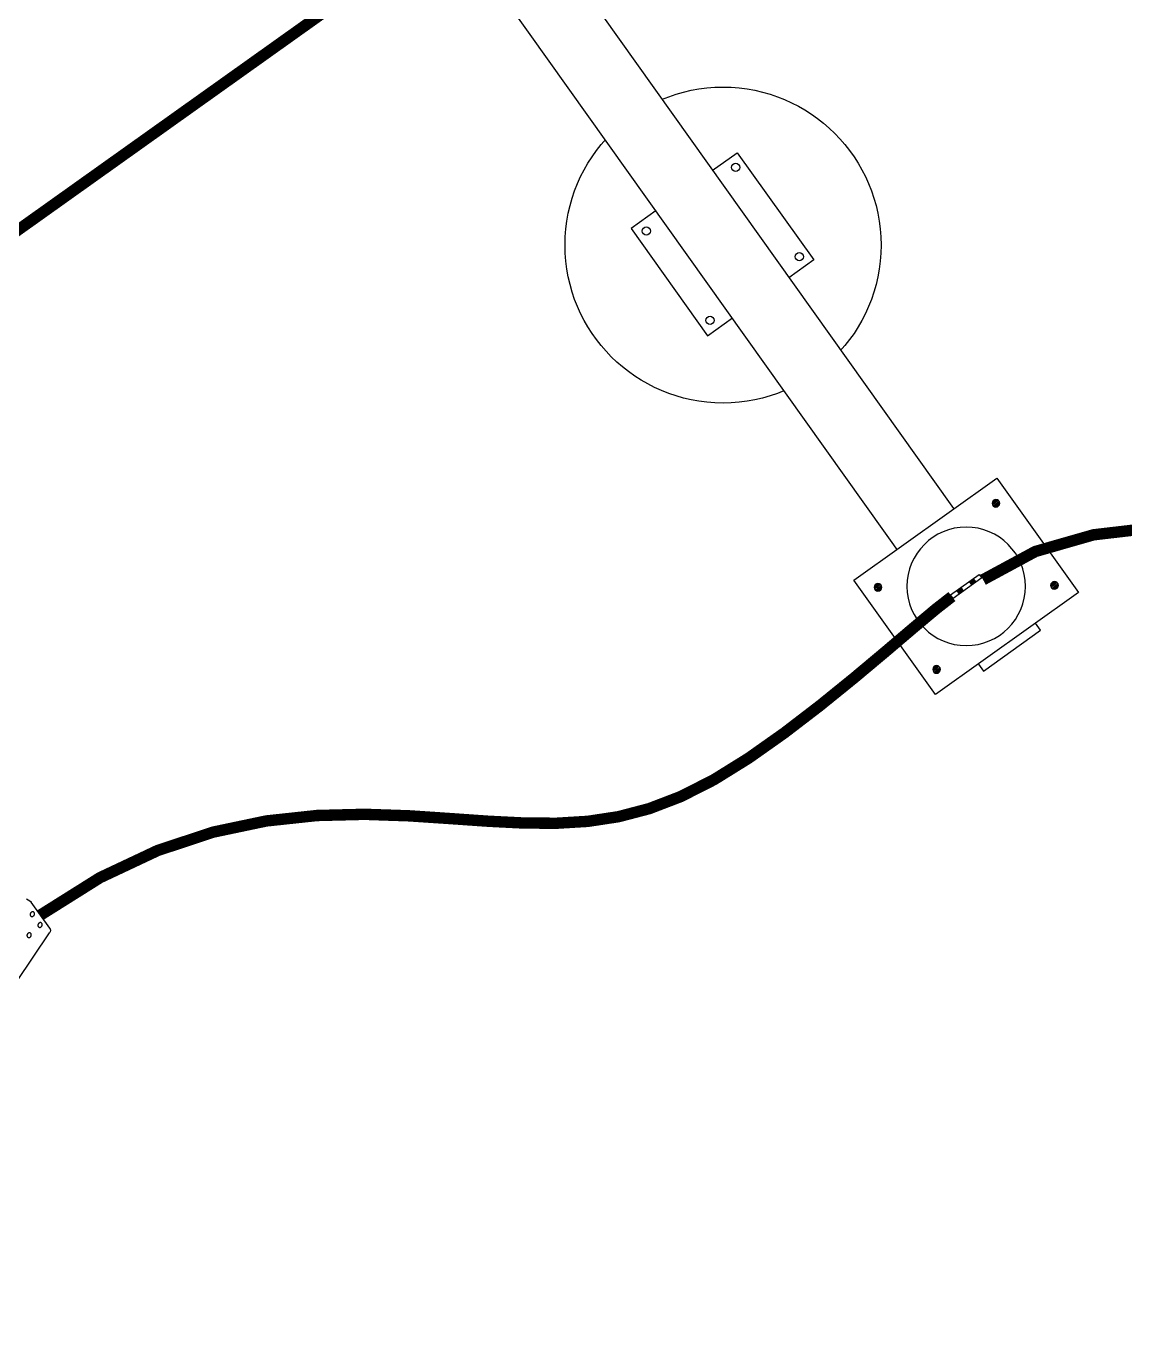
# Model space of a CAD drawing. Header units: feet. Extents: x 2321988 to 2329858, y 6722724 to 6730499.
# Drawn here: x 2326128.29 to 2326138.72, y 6726909.53 to 6726922.04 of the extents above; entities that cross this region are included whole.
import ezdxf

# ---------------------------------------------------------------- set-up
doc = ezdxf.new("R2010")
doc.units = ezdxf.units.FT
doc.header["$MEASUREMENT"] = 0
doc.layers.add('C-BESS-EQUIPMENT', color=255, linetype='Continuous')

# ---------------------------------------------------------------- blocks, each defined once
blk = doc.blocks.new('Midpoint Site Plan$0$141KV BREAKER')
at = {"linetype": 'Continuous'}
for p, q in [((-72.18258102831223, -41.76378202125613), (-69.83855883920134, -48.0398998364447)), ((-69.39755883114441, -48.37051507766881), (-65.76506923388126, -48.37051507766881)), ((-65.58781823967485, -48.3265757485496), (-65.18103074470281, -48.10857898873007))]:
    blk.add_line(p, q, dxfattribs=at)
for points, start_tangent, end_tangent in [([(-68.83630558140614, -45.73870897859126), (-68.83773041915009, -45.73948011839087), (-68.89048214616074, -45.78130925302611), (-68.92807452458668, -45.83978124893093), (-68.94746204387687, -45.91015906334894), (-68.94707404068457, -45.98674109795746)], (-0.8814457001988679, -0.4722853772889095), (0.1327881818784153, -0.9911444388954744)), ([(-68.94707404068457, -45.98674109795746), (-68.92694194987041, -46.06332312856722), (-68.88869675324426, -46.13370094298517), (-68.83543684998033, -46.19217294288887), (-68.77147704159711, -46.23400207352529), (-68.70199896958886, -46.25579959213445), (-68.63263133347257, -46.25579959213445), (-68.57041872910884, -46.23477321332479)], (0.1327881761192526, -0.9911444396670561), (0.8814456987468119, 0.4722853799989417)), ([(-68.4596502698304, -45.98674109795746), (-68.47978236064455, -45.91015906334894), (-68.51802755727071, -45.83978124893093), (-68.57128745653583, -45.78130925302611), (-68.63524726891787, -45.73948011839087), (-68.70472534092612, -45.71768259978171), (-68.77409297304357, -45.71768259978171), (-68.83630558140614, -45.73870897859126)], (-0.1327881761192526, 0.9911444396670561), (-0.8814456987468119, -0.4722853799989417)), ([(-68.57041872910884, -46.23477321332479), (-68.56899388736605, -46.23400207352529), (-68.5162421603554, -46.19217294288887), (-68.47864978192948, -46.13370094298517), (-68.4592622666381, -46.06332312856722), (-68.4596502698304, -45.98674109795746)], (0.8814457001988679, 0.4722853772889095), (-0.1327881818784153, 0.9911444388954744)), ([(-69.39755883114444, -48.37051507766881), (-69.50605880196115, -48.35568738465884), (-69.61156684264893, -48.31151206015267), (-69.70633624547854, -48.24060757485853), (-69.78366650654844, -48.14797559859545), (-69.83855883920135, -48.03989983644465)], (-1, 0), (-0.3498770675487138, 0.9367956221094934)), ([(-68.60990473698266, -47.42858786073504), (-68.61132957872546, -47.42935900053459), (-68.66408130573612, -47.47118813516983), (-68.70167368416205, -47.52966013107465), (-68.7210611994534, -47.6000379454926), (-68.72067319626109, -47.67661998010124)], (-0.8814457001988679, -0.4722853772889095), (0.1327881818784153, -0.9911444388954744)), ([(-68.72067319626109, -47.67661998010124), (-68.70054110544694, -47.75320201071094), (-68.66229591281963, -47.82357982512889), (-68.6090360095557, -47.88205182503253), (-68.54507619717363, -47.92388095566906), (-68.47559812516539, -47.94567847427822), (-68.40623049304796, -47.94567847427822), (-68.3440178886842, -47.9246520954685)], (0.1327881761192526, -0.9911444396670561), (0.8814456987468119, 0.4722853799989417)), ([(-68.23324942940579, -47.67661998010124), (-68.25338152021993, -47.6000379454926), (-68.29162671284726, -47.52966013107465), (-68.3448866161112, -47.47118813516983), (-68.40884642849323, -47.42935900053459), (-68.47832450050149, -47.40756148192543), (-68.54769213261893, -47.40756148192543), (-68.60990473698266, -47.42858786073504)], (-0.1327881761192526, 0.9911444396670561), (-0.8814456987468119, -0.4722853799989417)), ([(-68.3440178886842, -47.9246520954685), (-68.34259304694142, -47.92388095566906), (-68.28984131993077, -47.88205182503253), (-68.25224894150485, -47.82357982512889), (-68.23286142621347, -47.75320201071094), (-68.23324942940579, -47.67661998010124)], (0.8814457001988679, 0.4722853772889095), (-0.1327881818784153, 0.9911444388954744)), ([(-67.09480078093515, -47.42858786073504), (-67.09622562267795, -47.42935900053459), (-67.1489773496886, -47.47118813516983), (-67.18656972811453, -47.52966013107465), (-67.20595724340588, -47.6000379454926), (-67.20556924021358, -47.67661998010124)], (-0.8814457001988679, -0.4722853772889095), (0.1327881818784153, -0.9911444388954744)), ([(-67.20556924021358, -47.67661998010124), (-67.18543714939943, -47.75320201071094), (-67.14719195277327, -47.82357982512889), (-67.09393205350815, -47.88205182503253), (-67.02997224112612, -47.92388095566906), (-66.96049416911788, -47.94567847427822), (-66.89112653700043, -47.94567847427822), (-66.82891392863786, -47.9246520954685)], (0.1327881761192526, -0.9911444396670561), (0.8814456987468119, 0.4722853799989417)), ([(-66.71814546935943, -47.67661998010124), (-66.73827756017357, -47.6000379454926), (-66.77652275679972, -47.52966013107465), (-66.82978266006367, -47.47118813516983), (-66.89374246844689, -47.42935900053459), (-66.96322054045514, -47.40756148192543), (-67.03258817657141, -47.40756148192543), (-67.09480078093515, -47.42858786073504)], (-0.1327881761192526, 0.9911444396670561), (-0.8814456987468119, -0.4722853799989417)), ([(-66.82891392863786, -47.9246520954685), (-66.82748909089389, -47.92388095566906), (-66.77473736388325, -47.88205182503253), (-66.73714498545732, -47.82357982512889), (-66.71775746616713, -47.75320201071094), (-66.71814546935943, -47.67661998010124)], (0.8814457001988679, 0.4722853772889095), (-0.1327881818784153, 0.9911444388954744)), ([(-65.58781823967485, -48.32657574854954), (-65.64349984685478, -48.3507141065852), (-65.70295328141705, -48.36550606198546), (-65.76506923388126, -48.37051507766881)], (-0.8814124160553746, -0.4723474916027685), (-1, 0))]:
    blk.add_spline(points, degree=3, dxfattribs=dict(at, start_tangent=start_tangent, end_tangent=end_tangent))
blk = doc.blocks.new('Midpoint Site Plan$0$top ccvt')
blk.add_wipeout([(-9.999999999998918, -7.999999999996902), (10.000000000001082, -7.999999999996902), (10.000000000001082, 8.000000000003098), (-9.999999999998918, 8.000000000003098)])
for points in [[(-0.5937499999989182, 0.250000000003098), (-1.156249999998918, 0.250000000003098), (-1.156249999998918, -0.249999999996902), (-0.5937499999989182, -0.249999999996902)], [(1.156250000001082, 0.250000000003098), (0.5937500000010818, 0.250000000003098), (0.5937500000010818, -0.249999999996902), (1.156250000001082, -0.249999999996902)]]:
    blk.add_hatch(color=256).paths.add_polyline_path(points)
for p, q in [((-1.156249999998918, -0.249999999996902), (-1.156249999998918, 0.250000000003098)), ((-0.5937499999989182, -0.249999999996902), (-0.5937499999989182, 0.250000000003098)), ((0.5937500000010818, -0.249999999996902), (0.5937500000010818, 0.250000000003098)), ((1.156250000001082, -0.249999999996902), (1.156250000001082, 0.250000000003098))]:
    blk.add_line(p, q)
for points in [[(-9.999999999998918, -7.999999999996902), (10.00000000000108, -7.999999999996902), (10.00000000000108, 8.000000000003098), (-9.999999999998918, 8.000000000003098)], [(-1.999999999998918, -0.249999999996902), (1.999999999999263, -0.249999999996902), (1.999999999999263, 0.250000000003098), (-1.999999999998918, 0.250000000003098)]]:
    blk.add_lwpolyline(points, close=True)
at = {"const_width": 0.4375}
for points in [[(-8.468749999998918, 5.750000000003098, 1), (-8.031249999998918, 5.750000000003098, 1)], [(8.031250000001082, 5.750000000003098, 1), (8.468750000001082, 5.750000000003098, 1)], [(-8.468749999998918, -5.749999999996902, 1), (-8.031249999998918, -5.749999999996902, 1)], [(8.031250000001082, -5.749999999996902, 1), (8.468750000001082, -5.749999999996902, 1)]]:
    blk.add_lwpolyline(points, format="xyb", close=True, dxfattribs=at)
for centre, radius in [((-8.249999999998918, 5.750000000003098), 0.4375), ((1.081801315194753e-12, 3.097966327914037e-12), 6.75), ((8.250000000001082, 5.750000000003098), 0.4375), ((-8.249999999998918, -5.749999999996902), 0.4375), ((8.250000000001082, -5.749999999996902), 0.4375)]:
    blk.add_circle(centre, radius)

msp = doc.modelspace()

# ---------------------------------------------------------------- linework, layer by layer
at = {"layer": 'C-BESS-EQUIPMENT'}
msp.add_circle((2326134.903259408, 6726919.967291392), 1.5, dxfattribs=at)

# ---------------------------------------------------------------- block references
at = {"layer": 'C-BESS-EQUIPMENT', "xscale": 0.08333333333333331, "yscale": 0.08333333333333331, "zscale": 0.08333333333333331, "rotation": 125.4687976106775}
msp.add_blockref('Midpoint Site Plan$0$141KV BREAKER', (2326121.872122973, 6726915.85357365), dxfattribs=at)

# ---------------------------------------------------------------- next in the draw order: wipeouts: each hides what was drawn before it
msp.add_wipeout([(2326137.918776801, 6726916.309262797), (2326127.76430729, 6726930.561759497), (2326127.2214212143, 6726930.174823905), (2326137.375822366, 6726915.922423114)]).dxf.layer = 'C-BESS-EQUIPMENT'

# ---------------------------------------------------------------- next in the draw order: linework, layer by layer
at = {"layer": 'C-BESS-EQUIPMENT'}
msp.add_lwpolyline([(2326137.918776801, 6726916.309262797), (2326127.76430729, 6726930.561759498), (2326127.221421214, 6726930.174823905), (2326137.375822366, 6726915.922423115)], close=True, dxfattribs=at)
at = {"layer": 'C-BESS-EQUIPMENT', "const_width": 0.1083333333333333}
msp.add_lwpolyline([(2326125.27738983, 6726918.020740503), (2326139.199542268, 6726927.939547788)], dxfattribs=at)
at = {"layer": 'C-BESS-EQUIPMENT'}
for points in [[(2326134.801166018, 6726920.674564472), (2326135.038678676, 6726920.843848794), (2326135.764182913, 6726919.825937402), (2326135.526670255, 6726919.65665308)], [(2326134.26735351, 6726920.294167059), (2326134.029810948, 6726920.124924701), (2326134.755135342, 6726919.106885152), (2326134.992677904, 6726919.276127511)]]:
    msp.add_lwpolyline(points, dxfattribs=at)
for centre in [(2326135.023457568, 6726920.704968766), (2326134.175091277, 6726920.100531772), (2326135.627894563, 6726919.856602475), (2326134.779528272, 6726919.252165481)]:
    msp.add_circle(centre, 0.03906250000000002, dxfattribs=at)

# ---------------------------------------------------------------- next in the draw order: block references
at = {"layer": 'C-BESS-EQUIPMENT', "xscale": -0.08333333333333331, "yscale": 0.08333333333333331, "zscale": 0.08333333333333331, "rotation": 215.4687976106773}
msp.add_blockref('Midpoint Site Plan$0$top ccvt', (2326137.212104947, 6726916.726666685), dxfattribs=at)

# ---------------------------------------------------------------- next in the draw order: linework, layer by layer
at = {"layer": 'C-BESS-EQUIPMENT'}
msp.add_lwpolyline([(2325996.573744681, 6726826.321845632), (2326168.010074574, 6726948.466209808)], dxfattribs=at)
at = {"layer": 'C-BESS-EQUIPMENT', "const_width": 0.1083333333333333}
for points in [[(2326137.372015475, 6726916.789583165), (2326137.86826192, 6726917.057828932), (2326138.420382353, 6726917.21616805), (2326139.013581189, 6726917.28544037), (2326139.633062841, 6726917.286485748), (2326140.264031725, 6726917.240144039), (2326140.891692253, 6726917.167255093), (2326141.50124884, 6726917.088658768), (2326142.077905901, 6726917.025194916), (2326142.611536224, 6726916.995088559), (2326143.110686096, 6726917.006105387), (2326143.588570178, 6726917.063396258), (2326144.058403131, 6726917.172112031), (2326144.533399615, 6726917.337403564), (2326145.026774292, 6726917.564421713), (2326145.551741824, 6726917.85831734), (2326146.12151687, 6726918.2242413)], [(2326128.422887839, 6726913.605831253), (2326128.987655424, 6726913.960633282), (2326129.53479597, 6726914.218312415), (2326130.06196597, 6726914.393097778), (2326130.566821913, 6726914.499218495), (2326131.047020289, 6726914.550903692), (2326131.500217589, 6726914.562382492), (2326131.924070303, 6726914.547884022), (2326132.316234921, 6726914.521637406), (2326132.675898455, 6726914.496492415), (2326133.008370005, 6726914.479781406), (2326133.32048919, 6726914.477457382), (2326133.619095632, 6726914.495473347), (2326133.911028952, 6726914.539782302), (2326134.20312877, 6726914.616337253), (2326134.502234708, 6726914.731091201), (2326134.815186386, 6726914.889997151), (2326135.145773356, 6726915.095423884), (2326135.485584904, 6726915.335403308), (2326135.823160243, 6726915.594383108), (2326136.147038588, 6726915.856810971), (2326136.445759155, 6726916.107134582), (2326136.70786116, 6726916.329801627), (2326136.921883816, 6726916.509259793), (2326137.076366341, 6726916.629956766)]]:
    msp.add_lwpolyline(points, dxfattribs=at)

doc.saveas('drawing.dxf')
